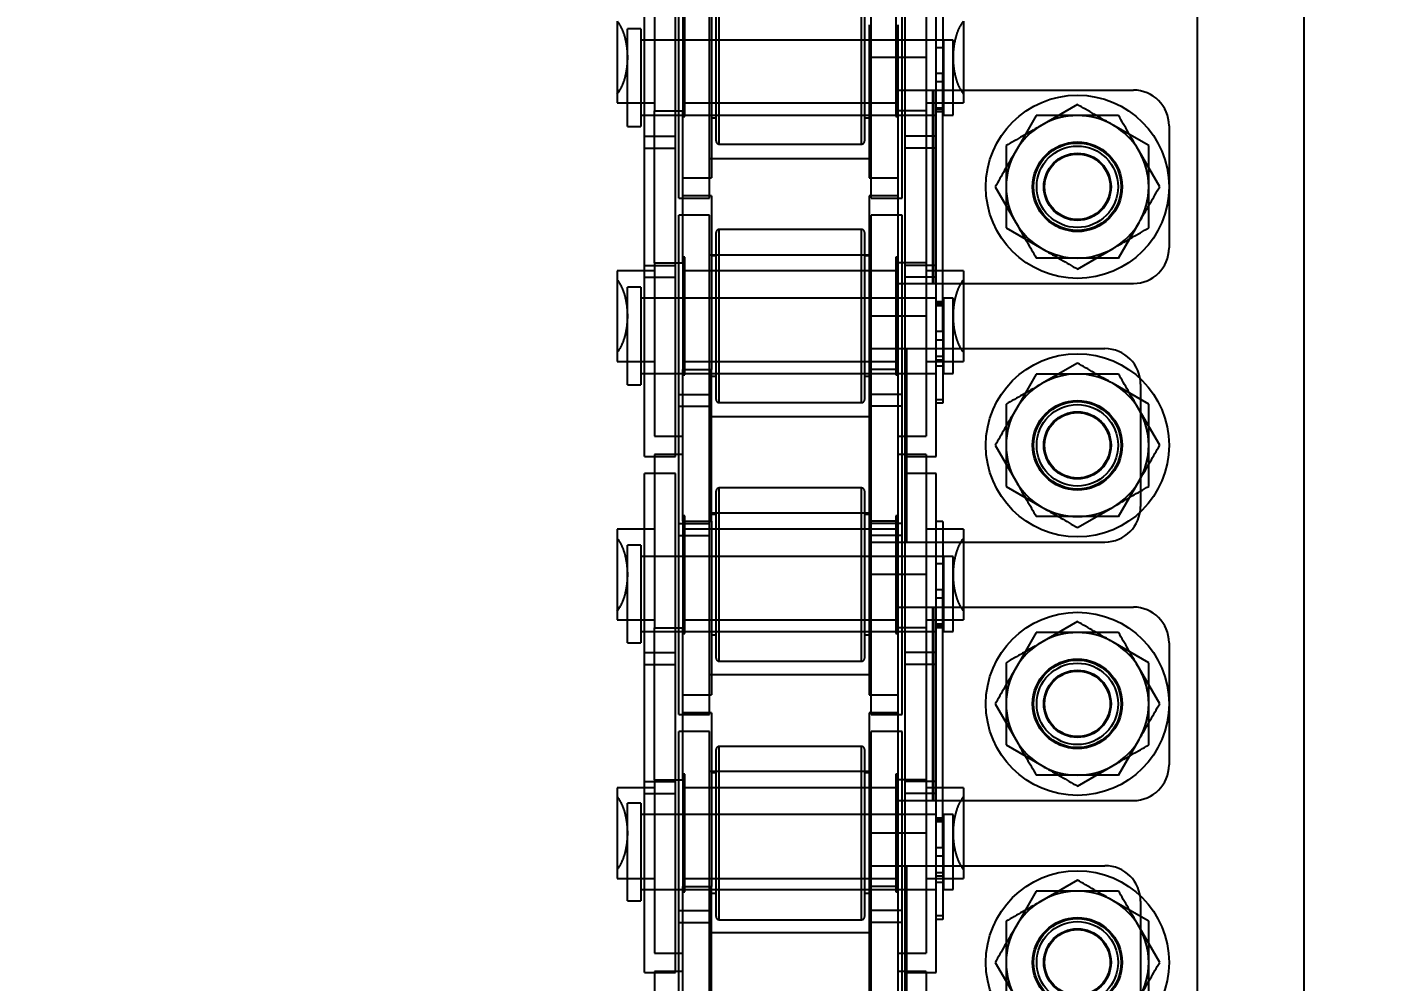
# Model space of a CAD drawing. Header units: metres. Extents: x 0 to 63075, y 0 to 44550.
# Drawn here: x 13986.2 to 14052.4, y 30103.2 to 30150.1 of the extents above; entities that cross this region are included whole.
import ezdxf

# ---------------------------------------------------------------- set-up
doc = ezdxf.new("R2010")
doc.units = ezdxf.units.M
doc.header["$LTSCALE"] = 75
doc.linetypes.add('HIDDEN2', pattern=[4.7625, 3.175, -1.5875])
for name, color, linetype in [('18_COTAS', 7, 'Continuous'), ('SDM', 7, 'Continuous'), ('SL1', 8, 'Continuous'), ('SL4', 4, 'Continuous'), ('ST1', 7, 'HIDDEN2')]:
    doc.layers.add(name, color=color, linetype=linetype)
doc.styles.add('ROMANS', font='ROMANS.SHX')
doc.dimstyles.new('75___1-75', dxfattribs={"dimscale": 75, "dimtxt": 2.5, "dimasz": 2, "dimexe": 1.5, "dimexo": 1, "dimgap": 0.5, "dimtad": 1, "dimdec": 0, "dimzin": 12, "dimtxsty": 'ROMANS', "dimcen": 0, "dimclrd": 256, "dimclre": 256, "dimclrt": 3, "dimazin": 3, "dimtfac": 1, "dimtdec": 0, "dimtmove": 0, "dimatfit": 0, "dimfxl": 1, "dimlwd": -1, "dimlwe": -1, "dimarcsym": 0})

# ---------------------------------------------------------------- blocks, each defined once
blk = doc.blocks.new('A$C1d93b9d1')
at = {"layer": 'SL1'}
for radius, start, end in [(1979, 150.488695, 76.215496), (1915.5, 151.397673, 77.946628), (1915.5, 151.397673, 77.482416), (1907.5, 151.517007, 77.895312), (1508, 159.384288, 0), (1508, 159.384288, 0), (1500, 179.960074, 0.039926)]:
    blk.add_arc((6031.727, 6950), radius, start, end, dxfattribs=at)
blk = doc.blocks.new('*D27')
at = {"layer": '18_COTAS', "transparency": 16777216}
for p, q in [((12131.24, 27878.333), (12131.24, 30705.371)), ((13913.74, 30509.566), (13913.74, 30705.371)), ((11981.24, 30592.871), (11122.311, 30592.871)), ((13913.74, 30592.871), (12131.24, 30592.871)), ((14063.74, 30592.871), (14213.74, 30592.871))]:
    blk.add_line(p, q, dxfattribs=at)
for points in [[(11981.24, 30617.871), (11981.24, 30567.871), (12131.24, 30592.871)], [(14063.74, 30617.871), (14063.74, 30567.871), (13913.74, 30592.871)]]:
    blk.add_solid(points, dxfattribs=at)
at = {"layer": 'Defpoints', "color": 0, "transparency": 16777216}
for p in [(13913.74, 30592.871), (13913.74, 30434.566), (12131.24, 27803.333)]:
    blk.add_point(p, dxfattribs=at)
at = {"layer": '18_COTAS', "color": 3, "transparency": 16777216, "insert": (11476.776, 30724.121), "char_height": 187.5, "attachment_point": 5, "style": 'ROMANS'}
blk.add_mtext('1782', dxfattribs=at)
blk = doc.blocks.new('A$C429c7d53')
at = {"layer": 'SL4'}
blk.add_line((328.24, 2339.738), (328.24, 3129.5), dxfattribs=at)
at = {"layer": 'ST1'}
for p, q in [((325.003, 3339.738), (325.003, 2339.738)), ((328.24, 2339.738), (328.24, 3129.5)), ((323, 2979.255), (323, 3086.975)), ((296.325, 3064.42), (296.325, 3055.893)), ((309.675, 3064.42), (309.675, 3058.515)), ((295.843, 3054.644), (295.843, 3063.441)), ((297.363, 3054.644), (297.363, 3063.441)), ((308.637, 3054.644), (308.637, 3063.441)), ((310.157, 3054.644), (310.157, 3063.441)), ((299.35, 3054.415), (299.35, 3062.615)), ((299.505, 3054.26), (299.505, 3062.722)), ((306.495, 3054.26), (306.495, 3062.722)), ((306.65, 3054.415), (306.65, 3062.615)), ((297.725, 3061.137), (297.725, 3055.893)), ((297.814, 3055.622), (297.814, 3061.407)), ((299.125, 3061.137), (299.125, 3052.61)), ((308.186, 3061.407), (308.186, 3055.622)), ((297.515, 3051.601), (297.515, 3060.983)), ((299.035, 3051.601), (299.035, 3060.983)), ((306.965, 3051.601), (306.965, 3060.983)), ((308.485, 3051.601), (308.485, 3060.983)), ((310.489, 3061.073), (310.489, 3057.729)), ((294.5, 3060.295), (294.5, 3056.735)), ((295, 3055.122), (295, 3059.919)), ((295.658, 3059.919), (295, 3059.919)), ((295.658, 3059.919), (295.658, 3055.127)), ((306.875, 3060.115), (306.875, 3058.515)), ((308.275, 3060.115), (308.275, 3058.515)), ((311.5, 3060.295), (311.5, 3056.735)), ((310.157, 3059.366), (295.658, 3059.366)), ((297.363, 3059.366), (295.843, 3059.366)), ((299.035, 3059.366), (297.515, 3059.366)), ((306.965, 3059.366), (299.035, 3059.366)), ((308.485, 3059.366), (306.965, 3059.366)), ((310.489, 3059.366), (308.637, 3059.366)), ((310.526, 3059.366), (310.526, 3055.676)), ((311, 3059.366), (310.526, 3059.366)), ((311, 3055.676), (311, 3059.366)), ((308.275, 3058.515), (306.875, 3058.515)), ((306.875, 3058.515), (306.875, 3052.61)), ((309.675, 3058.515), (308.275, 3058.515)), ((308.275, 3058.515), (308.275, 3056.915)), ((309.675, 3058.515), (309.675, 3056.915)), ((310.526, 3058.997), (310.157, 3058.997)), ((310.489, 3057.729), (310.157, 3057.729)), ((310.489, 3057.313), (310.157, 3057.313)), ((310.489, 3045.05), (310.489, 3057.729)), ((294.5, 3056.735), (294.61, 3056.923)), ((294.5, 3056.735), (294.5, 3056.29)), ((308.275, 3056.915), (308.275, 3047.415)), ((308.275, 3056.915), (310.025, 3056.915)), ((309.675, 3056.915), (309.675, 3047.415)), ((309.987, 3056.915), (309.987, 3047.415)), ((310.025, 3056.915), (310.025, 3047.415)), ((310.025, 3056.915), (319.85, 3056.915)), ((311.5, 3056.735), (311.5, 3056.29)), ((294.5, 3056.29), (296.325, 3056.29)), ((296.325, 3055.893), (297.725, 3055.893)), ((296.325, 3055.893), (297.725, 3055.893)), ((296.325, 3048.437), (296.325, 3055.893)), ((297.725, 3056.29), (308.275, 3056.29)), ((297.725, 3056.201), (297.814, 3056.29)), ((297.725, 3048.437), (297.725, 3055.893)), ((297.814, 3056.29), (308.186, 3056.29)), ((308.186, 3056.29), (308.275, 3056.201)), ((309.675, 3055.893), (308.275, 3055.893)), ((309.675, 3056.29), (311.5, 3056.29)), ((310.157, 3056.045), (310.526, 3056.045)), ((310.489, 3055.956), (310.157, 3055.956)), ((310.489, 3055.853), (310.157, 3055.853)), ((317.1, 3056.206), (315.35, 3055.196)), ((295.658, 3055.676), (310.157, 3055.676)), ((295.843, 3055.676), (297.363, 3055.676)), ((297.515, 3055.676), (299.035, 3055.676)), ((297.725, 3055.711), (297.814, 3055.622)), ((297.725, 3055.622), (297.814, 3055.622)), ((299.035, 3055.676), (306.965, 3055.676)), ((299.125, 3055.56), (299.35, 3055.56)), ((306.65, 3055.56), (306.875, 3055.56)), ((306.965, 3055.676), (308.485, 3055.676)), ((308.186, 3055.622), (308.275, 3055.711)), ((308.186, 3055.622), (308.275, 3055.622)), ((308.637, 3055.676), (310.157, 3055.676)), ((310.526, 3055.676), (311, 3055.676)), ((315.079, 3055.665), (314.069, 3053.915)), ((320.6, 3054.186), (318.85, 3055.196)), ((321.6, 3055.165), (321.6, 3049.165)), ((295, 3055.122), (295.658, 3055.122)), ((295.658, 3055.127), (295.658, 3055.122)), ((295.843, 3054.644), (297.363, 3054.644)), ((295.843, 3048.304), (295.843, 3054.644)), ((297.363, 3048.304), (297.363, 3054.644)), ((310.157, 3054.644), (308.637, 3054.644)), ((308.637, 3048.304), (308.637, 3054.644)), ((310.157, 3048.304), (310.157, 3054.644)), ((295.843, 3054.059), (297.363, 3054.059)), ((299.505, 3054.26), (306.495, 3054.26)), ((310.157, 3054.059), (308.637, 3054.059)), ((321.141, 3052.165), (320.131, 3053.915)), ((299.035, 3053.561), (306.965, 3053.561)), ((297.725, 3052.61), (299.125, 3052.61)), ((306.875, 3052.61), (308.275, 3052.61)), ((313.059, 3052.165), (314.069, 3050.415)), ((297.515, 3051.601), (299.035, 3051.601)), ((299.125, 3051.72), (297.725, 3051.72)), ((299.125, 3051.72), (299.125, 3043.193)), ((306.875, 3051.72), (306.875, 3045.815)), ((308.275, 3051.72), (306.875, 3051.72)), ((306.965, 3051.601), (308.485, 3051.601)), ((297.515, 3041.965), (297.515, 3050.763)), ((299.035, 3050.763), (297.515, 3050.763)), ((299.035, 3041.965), (299.035, 3050.763)), ((306.965, 3041.965), (306.965, 3050.763)), ((308.485, 3050.763), (306.965, 3050.763)), ((308.485, 3041.965), (308.485, 3050.763)), ((299.35, 3041.715), (299.35, 3049.915)), ((306.495, 3050.07), (299.505, 3050.07)), ((299.505, 3041.56), (299.505, 3050.022)), ((306.495, 3041.56), (306.495, 3050.022)), ((306.65, 3041.715), (306.65, 3049.915)), ((313.6, 3050.144), (315.35, 3049.134)), ((319.121, 3048.665), (320.131, 3050.415)), ((297.814, 3048.707), (297.725, 3048.707)), ((297.814, 3048.707), (297.725, 3048.618)), ((297.814, 3042.922), (297.814, 3048.707)), ((306.965, 3048.803), (299.035, 3048.803)), ((299.35, 3048.77), (299.125, 3048.77)), ((306.875, 3048.77), (306.65, 3048.77)), ((308.186, 3048.707), (308.186, 3042.922)), ((308.275, 3048.707), (308.186, 3048.707)), ((308.275, 3048.618), (308.186, 3048.707)), ((317.1, 3048.124), (318.85, 3049.134)), ((294.5, 3048.04), (294.5, 3047.595)), ((296.325, 3048.04), (294.5, 3048.04)), ((295.843, 3048.304), (297.363, 3048.304)), ((295.843, 3038.923), (295.843, 3048.304)), ((296.325, 3048.437), (297.725, 3048.437)), ((296.325, 3048.437), (296.325, 3039.91)), ((296.325, 3048.437), (297.725, 3048.437)), ((297.363, 3038.923), (297.363, 3048.304)), ((297.725, 3048.437), (297.725, 3043.193)), ((297.725, 3048.437), (297.725, 3043.193)), ((297.814, 3048.04), (297.725, 3048.129)), ((308.275, 3048.04), (297.725, 3048.04)), ((308.186, 3048.04), (297.814, 3048.04)), ((308.275, 3048.129), (308.186, 3048.04)), ((309.675, 3048.437), (308.275, 3048.437)), ((310.157, 3048.304), (308.637, 3048.304)), ((308.637, 3038.923), (308.637, 3048.304)), ((311.5, 3048.04), (309.675, 3048.04)), ((310.157, 3038.923), (310.157, 3048.304)), ((311.5, 3048.04), (311.5, 3047.595)), ((294.5, 3047.595), (294.5, 3044.035)), ((295, 3042.444), (295, 3047.241)), ((295.658, 3047.241), (295, 3047.241)), ((295.658, 3047.241), (295.658, 3042.448)), ((295.843, 3047.72), (297.363, 3047.72)), ((308.275, 3047.415), (310.025, 3047.415)), ((308.275, 3047.415), (308.275, 3045.815)), ((310.157, 3047.72), (308.637, 3047.72)), ((309.675, 3047.415), (309.675, 3045.815)), ((310.025, 3047.415), (319.85, 3047.415)), ((311.5, 3047.595), (311.5, 3044.035)), ((310.157, 3046.688), (295.658, 3046.688)), ((297.363, 3046.688), (295.843, 3046.688)), ((299.035, 3046.688), (297.515, 3046.688)), ((306.965, 3046.688), (299.035, 3046.688)), ((308.485, 3046.688), (306.965, 3046.688)), ((310.157, 3046.688), (308.637, 3046.688)), ((310.526, 3046.688), (310.526, 3042.998)), ((311, 3046.688), (310.526, 3046.688)), ((311, 3042.998), (311, 3046.688)), ((310.489, 3046.511), (310.157, 3046.511)), ((310.489, 3046.407), (310.157, 3046.407)), ((310.526, 3046.319), (310.157, 3046.319)), ((308.275, 3045.815), (306.875, 3045.815)), ((306.875, 3045.815), (306.875, 3044.215)), ((309.675, 3045.815), (308.275, 3045.815)), ((308.275, 3045.815), (308.275, 3044.215)), ((309.675, 3045.815), (309.675, 3039.91)), ((310.489, 3045.05), (310.157, 3045.05)), ((310.489, 3044.635), (310.157, 3044.635)), ((310.489, 3045.05), (310.489, 3041.704)), ((294.5, 3044.035), (294.5, 3043.59)), ((306.875, 3044.215), (306.875, 3034.715)), ((306.875, 3044.215), (308.625, 3044.215)), ((308.275, 3044.215), (308.275, 3034.715)), ((308.625, 3044.215), (308.625, 3034.715)), ((308.625, 3044.215), (318.45, 3044.215)), ((308.712, 3044.215), (308.712, 3034.715)), ((311.5, 3044.035), (311.5, 3043.59)), ((294.5, 3043.59), (296.325, 3043.59)), ((297.725, 3043.59), (308.275, 3043.59)), ((297.725, 3043.501), (297.814, 3043.59)), ((297.814, 3043.59), (308.186, 3043.59)), ((308.186, 3043.59), (308.275, 3043.501)), ((309.675, 3043.59), (311.5, 3043.59)), ((310.489, 3043.824), (310.157, 3043.824)), ((310.489, 3043.651), (310.157, 3043.651)), ((310.157, 3043.367), (310.526, 3043.367)), ((317.1, 3043.506), (315.35, 3042.496)), ((295.658, 3042.998), (310.157, 3042.998)), ((295.843, 3042.998), (297.363, 3042.998)), ((297.515, 3042.998), (299.035, 3042.998)), ((297.725, 3043.193), (299.125, 3043.193)), ((297.725, 3043.193), (299.125, 3043.193)), ((297.725, 3035.737), (297.725, 3043.193)), ((297.725, 3043.011), (297.814, 3042.922)), ((297.725, 3042.922), (297.814, 3042.922)), ((299.035, 3042.998), (306.965, 3042.998)), ((299.125, 3035.737), (299.125, 3043.193)), ((299.125, 3042.86), (299.35, 3042.86)), ((306.65, 3042.86), (306.875, 3042.86)), ((308.275, 3043.193), (306.875, 3043.193)), ((306.965, 3042.998), (308.485, 3042.998)), ((308.186, 3042.922), (308.275, 3043.011)), ((308.186, 3042.922), (308.275, 3042.922)), ((308.637, 3042.998), (310.157, 3042.998)), ((310.526, 3042.998), (311, 3042.998)), ((315.079, 3042.965), (314.069, 3041.215)), ((295, 3042.444), (295.658, 3042.444)), ((295.658, 3042.448), (295.658, 3042.444)), ((297.515, 3041.965), (299.035, 3041.965)), ((297.515, 3035.626), (297.515, 3041.965)), ((299.035, 3035.626), (299.035, 3041.965)), ((308.485, 3041.965), (306.965, 3041.965)), ((306.965, 3035.626), (306.965, 3041.965)), ((308.485, 3035.626), (308.485, 3041.965)), ((320.6, 3041.486), (318.85, 3042.496)), ((320.2, 3042.465), (320.2, 3036.465)), ((297.515, 3041.381), (299.035, 3041.381)), ((299.505, 3041.56), (306.495, 3041.56)), ((308.485, 3041.381), (306.965, 3041.381)), ((310.489, 3041.704), (310.157, 3041.704)), ((310.489, 3041.531), (310.157, 3041.531)), ((310.489, 3041.704), (310.489, 3041.531)), ((299.035, 3040.883), (306.965, 3040.883)), ((321.141, 3039.465), (320.131, 3041.215)), ((296.325, 3039.91), (297.725, 3039.91)), ((308.275, 3039.91), (309.675, 3039.91)), ((313.059, 3039.465), (314.069, 3037.715)), ((295.843, 3038.923), (297.363, 3038.923)), ((296.325, 3039.02), (296.325, 3030.493)), ((297.725, 3039.02), (296.325, 3039.02)), ((309.675, 3039.02), (308.275, 3039.02)), ((308.637, 3038.923), (310.157, 3038.923)), ((309.675, 3039.02), (309.675, 3033.115)), ((295.843, 3029.287), (295.843, 3038.084)), ((297.363, 3038.084), (295.843, 3038.084)), ((297.363, 3029.287), (297.363, 3038.084)), ((308.637, 3029.287), (308.637, 3038.084)), ((310.157, 3038.084), (308.637, 3038.084)), ((310.157, 3029.287), (310.157, 3038.084)), ((306.495, 3037.37), (299.505, 3037.37)), ((299.505, 3028.86), (299.505, 3037.322)), ((306.495, 3028.86), (306.495, 3037.322)), ((313.6, 3037.444), (315.35, 3036.434)), ((319.121, 3035.965), (320.131, 3037.715)), ((299.35, 3029.015), (299.35, 3037.215)), ((306.65, 3029.015), (306.65, 3037.215)), ((297.814, 3036.007), (297.725, 3036.007)), ((297.814, 3036.007), (297.725, 3035.918)), ((297.814, 3030.222), (297.814, 3036.007)), ((306.965, 3036.124), (299.035, 3036.124)), ((299.35, 3036.07), (299.125, 3036.07)), ((306.875, 3036.07), (306.65, 3036.07)), ((308.186, 3036.007), (308.186, 3030.222)), ((308.275, 3036.007), (308.186, 3036.007)), ((308.275, 3035.918), (308.186, 3036.007)), ((317.1, 3035.424), (318.85, 3036.434)), ((294.5, 3035.34), (294.5, 3034.895)), ((296.325, 3035.34), (294.5, 3035.34)), ((297.515, 3035.626), (299.035, 3035.626)), ((297.515, 3026.244), (297.515, 3035.626)), ((297.725, 3035.737), (297.725, 3030.493)), ((297.725, 3035.737), (299.125, 3035.737)), ((297.725, 3035.737), (299.125, 3035.737)), ((297.814, 3035.34), (297.725, 3035.429)), ((308.275, 3035.34), (297.725, 3035.34)), ((308.186, 3035.34), (297.814, 3035.34)), ((299.035, 3026.244), (299.035, 3035.626)), ((299.125, 3035.737), (299.125, 3027.21)), ((308.275, 3035.737), (306.875, 3035.737)), ((308.485, 3035.626), (306.965, 3035.626)), ((306.965, 3026.244), (306.965, 3035.626)), ((308.275, 3035.429), (308.186, 3035.34)), ((308.485, 3026.244), (308.485, 3035.626)), ((311.5, 3035.34), (309.675, 3035.34)), ((310.489, 3035.716), (310.157, 3035.716)), ((310.489, 3035.716), (310.489, 3032.372)), ((311.5, 3035.34), (311.5, 3034.895)), ((294.5, 3034.895), (294.5, 3031.335)), ((297.515, 3035.042), (299.035, 3035.042)), ((306.875, 3034.715), (308.625, 3034.715)), ((306.875, 3034.715), (306.875, 3033.115)), ((308.485, 3035.042), (306.965, 3035.042)), ((308.275, 3034.715), (308.275, 3033.115)), ((308.625, 3034.715), (318.45, 3034.715)), ((311.5, 3034.895), (311.5, 3031.335)), ((295, 3029.766), (295, 3034.563)), ((295.658, 3034.563), (295, 3034.563)), ((295.658, 3034.563), (295.658, 3029.77)), ((310.157, 3034.009), (295.658, 3034.009)), ((297.363, 3034.009), (295.843, 3034.009)), ((299.035, 3034.009), (297.515, 3034.009)), ((306.965, 3034.009), (299.035, 3034.009)), ((308.485, 3034.009), (306.965, 3034.009)), ((310.489, 3034.009), (308.637, 3034.009)), ((310.526, 3034.009), (310.526, 3030.319)), ((311, 3034.009), (310.526, 3034.009)), ((311, 3030.319), (311, 3034.009)), ((310.526, 3033.64), (310.157, 3033.64)), ((308.275, 3033.115), (306.875, 3033.115)), ((306.875, 3033.115), (306.875, 3027.21)), ((309.675, 3033.115), (308.275, 3033.115)), ((308.275, 3033.115), (308.275, 3031.515)), ((309.675, 3033.115), (309.675, 3031.515)), ((310.489, 3032.372), (310.157, 3032.372)), ((310.489, 3019.694), (310.489, 3032.372)), ((294.5, 3031.335), (294.61, 3031.523)), ((294.5, 3031.335), (294.5, 3030.89)), ((308.275, 3031.515), (308.275, 3022.015)), ((308.275, 3031.515), (310.025, 3031.515)), ((309.675, 3031.515), (309.675, 3022.015)), ((309.987, 3031.515), (309.987, 3022.015)), ((310.025, 3031.515), (310.025, 3022.015)), ((310.025, 3031.515), (319.85, 3031.515)), ((310.489, 3031.957), (310.157, 3031.957)), ((311.5, 3031.335), (311.5, 3030.89)), ((294.5, 3030.89), (296.325, 3030.89)), ((297.725, 3030.89), (308.275, 3030.89)), ((297.725, 3030.801), (297.814, 3030.89)), ((297.814, 3030.89), (308.186, 3030.89)), ((308.186, 3030.89), (308.275, 3030.801)), ((309.675, 3030.89), (311.5, 3030.89)), ((310.157, 3030.688), (310.526, 3030.688)), ((317.1, 3030.806), (315.35, 3029.796)), ((295.658, 3030.319), (310.157, 3030.319)), ((295.843, 3030.319), (297.363, 3030.319)), ((296.325, 3030.493), (297.725, 3030.493)), ((296.325, 3030.493), (297.725, 3030.493)), ((296.325, 3023.037), (296.325, 3030.493)), ((297.515, 3030.319), (299.035, 3030.319)), ((297.725, 3023.037), (297.725, 3030.493)), ((297.725, 3030.311), (297.814, 3030.222)), ((297.725, 3030.222), (297.814, 3030.222)), ((299.035, 3030.319), (306.965, 3030.319)), ((299.125, 3030.16), (299.35, 3030.16)), ((306.65, 3030.16), (306.875, 3030.16)), ((306.965, 3030.319), (308.485, 3030.319)), ((308.186, 3030.222), (308.275, 3030.311)), ((308.186, 3030.222), (308.275, 3030.222)), ((309.675, 3030.493), (308.275, 3030.493)), ((308.637, 3030.319), (310.157, 3030.319)), ((310.489, 3030.6), (310.157, 3030.6)), ((310.489, 3030.496), (310.157, 3030.496)), ((310.526, 3030.319), (311, 3030.319)), ((315.079, 3030.265), (314.069, 3028.515)), ((295, 3029.766), (295.658, 3029.766)), ((295.658, 3029.77), (295.658, 3029.766)), ((320.6, 3028.786), (318.85, 3029.796)), ((321.6, 3029.765), (321.6, 3023.765)), ((295.843, 3029.287), (297.363, 3029.287)), ((295.843, 3022.948), (295.843, 3029.287)), ((295.843, 3028.703), (297.363, 3028.703)), ((297.363, 3022.948), (297.363, 3029.287)), ((299.505, 3028.86), (306.495, 3028.86)), ((310.157, 3029.287), (308.637, 3029.287)), ((308.637, 3022.948), (308.637, 3029.287)), ((310.157, 3028.703), (308.637, 3028.703)), ((310.157, 3022.948), (310.157, 3029.287)), ((299.035, 3028.204), (306.965, 3028.204)), ((321.141, 3026.765), (320.131, 3028.515)), ((297.725, 3027.21), (299.125, 3027.21)), ((306.875, 3027.21), (308.275, 3027.21)), ((313.059, 3026.765), (314.069, 3025.015)), ((297.515, 3026.244), (299.035, 3026.244)), ((299.125, 3026.32), (297.725, 3026.32)), ((299.125, 3026.32), (299.125, 3017.793)), ((306.875, 3026.32), (306.875, 3020.415)), ((308.275, 3026.32), (306.875, 3026.32)), ((306.965, 3026.244), (308.485, 3026.244)), ((297.515, 3016.609), (297.515, 3025.406)), ((299.035, 3025.406), (297.515, 3025.406)), ((299.035, 3016.609), (299.035, 3025.406)), ((306.965, 3016.609), (306.965, 3025.406)), ((308.485, 3025.406), (306.965, 3025.406)), ((308.485, 3016.609), (308.485, 3025.406)), ((313.6, 3024.744), (315.35, 3023.734)), ((319.121, 3023.265), (320.131, 3025.015)), ((299.35, 3016.315), (299.35, 3024.515)), ((306.495, 3024.67), (299.505, 3024.67)), ((299.505, 3016.16), (299.505, 3024.622)), ((306.495, 3016.16), (306.495, 3024.622)), ((306.65, 3016.315), (306.65, 3024.515)), ((306.965, 3023.446), (299.035, 3023.446)), ((299.35, 3023.37), (299.125, 3023.37)), ((306.875, 3023.37), (306.65, 3023.37)), ((317.1, 3022.724), (318.85, 3023.734)), ((295.843, 3013.566), (295.843, 3022.948)), ((295.843, 3022.948), (297.363, 3022.948)), ((296.325, 3023.037), (297.725, 3023.037)), ((296.325, 3023.037), (296.325, 3014.51)), ((296.325, 3023.037), (297.725, 3023.037)), ((297.363, 3013.566), (297.363, 3022.948)), ((297.814, 3023.307), (297.725, 3023.218)), ((297.814, 3023.307), (297.725, 3023.307)), ((297.725, 3023.037), (297.725, 3017.793)), ((297.725, 3023.037), (297.725, 3017.793)), ((297.814, 3022.64), (297.725, 3022.729)), ((297.814, 3017.522), (297.814, 3023.307)), ((308.186, 3023.307), (308.186, 3017.522)), ((308.275, 3023.307), (308.186, 3023.307)), ((308.275, 3023.218), (308.186, 3023.307)), ((308.275, 3022.729), (308.186, 3022.64)), ((309.675, 3023.037), (308.275, 3023.037)), ((310.157, 3022.948), (308.637, 3022.948)), ((308.637, 3013.566), (308.637, 3022.948)), ((310.157, 3013.566), (310.157, 3022.948)), ((294.5, 3022.64), (294.5, 3022.195)), ((296.325, 3022.64), (294.5, 3022.64)), ((294.5, 3022.195), (294.5, 3018.635)), ((295.843, 3022.364), (297.363, 3022.364)), ((308.275, 3022.64), (297.725, 3022.64)), ((308.186, 3022.64), (297.814, 3022.64)), ((310.157, 3022.364), (308.637, 3022.364)), ((311.5, 3022.64), (309.675, 3022.64)), ((311.5, 3022.64), (311.5, 3022.195)), ((311.5, 3022.195), (311.5, 3018.635)), ((295, 3017.088), (295, 3021.885)), ((295.658, 3021.885), (295, 3021.885)), ((295.658, 3021.885), (295.658, 3017.092)), ((308.275, 3022.015), (310.025, 3022.015)), ((308.275, 3022.015), (308.275, 3020.415)), ((309.675, 3022.015), (309.675, 3020.415)), ((310.025, 3022.015), (319.85, 3022.015)), ((310.157, 3021.331), (295.658, 3021.331)), ((297.363, 3021.331), (295.843, 3021.331)), ((299.035, 3021.331), (297.515, 3021.331)), ((306.965, 3021.331), (299.035, 3021.331)), ((308.485, 3021.331), (306.965, 3021.331)), ((310.157, 3021.331), (308.637, 3021.331)), ((310.489, 3021.154), (310.157, 3021.154)), ((310.489, 3021.051), (310.157, 3021.051)), ((310.526, 3020.962), (310.157, 3020.962)), ((310.526, 3021.331), (310.526, 3017.641)), ((311, 3021.331), (310.526, 3021.331)), ((311, 3017.641), (311, 3021.331)), ((308.275, 3020.415), (306.875, 3020.415)), ((306.875, 3020.415), (306.875, 3018.815)), ((309.675, 3020.415), (308.275, 3020.415)), ((308.275, 3020.415), (308.275, 3018.815)), ((309.675, 3020.415), (309.675, 3014.51)), ((310.489, 3019.694), (310.157, 3019.694)), ((310.489, 3019.694), (310.489, 3016.347)), ((306.875, 3018.815), (306.875, 3009.315)), ((306.875, 3018.815), (308.625, 3018.815)), ((308.275, 3018.815), (308.275, 3009.315)), ((308.625, 3018.815), (308.625, 3009.315)), ((308.625, 3018.815), (318.45, 3018.815)), ((308.712, 3018.815), (308.712, 3009.315)), ((310.489, 3019.278), (310.157, 3019.278)), ((294.5, 3018.635), (294.5, 3018.19)), ((294.5, 3018.19), (296.325, 3018.19)), ((297.725, 3018.19), (308.275, 3018.19)), ((297.725, 3018.101), (297.814, 3018.19)), ((297.814, 3018.19), (308.186, 3018.19)), ((308.186, 3018.19), (308.275, 3018.101)), ((309.675, 3018.19), (311.5, 3018.19)), ((310.489, 3018.467), (310.157, 3018.467)), ((310.489, 3018.295), (310.157, 3018.295)), ((311.5, 3018.635), (311.5, 3018.19)), ((317.1, 3018.106), (315.35, 3017.096)), ((295.658, 3017.641), (310.157, 3017.641)), ((295.843, 3017.641), (297.363, 3017.641)), ((297.515, 3017.641), (299.035, 3017.641)), ((297.725, 3017.793), (299.125, 3017.793)), ((297.725, 3017.793), (299.125, 3017.793)), ((297.725, 3010.337), (297.725, 3017.793)), ((297.725, 3017.611), (297.814, 3017.522)), ((297.725, 3017.522), (297.814, 3017.522)), ((299.035, 3017.641), (306.965, 3017.641)), ((299.125, 3010.337), (299.125, 3017.793)), ((299.125, 3017.46), (299.35, 3017.46)), ((306.65, 3017.46), (306.875, 3017.46)), ((308.275, 3017.793), (306.875, 3017.793)), ((306.965, 3017.641), (308.485, 3017.641)), ((308.186, 3017.522), (308.275, 3017.611)), ((308.186, 3017.522), (308.275, 3017.522)), ((308.637, 3017.641), (310.157, 3017.641)), ((310.157, 3018.01), (310.526, 3018.01)), ((310.526, 3017.641), (311, 3017.641)), ((315.079, 3017.565), (314.069, 3015.815)), ((295, 3017.088), (295.658, 3017.088)), ((295.658, 3017.092), (295.658, 3017.088)), ((320.6, 3016.086), (318.85, 3017.096)), ((320.2, 3017.065), (320.2, 3011.065)), ((297.515, 3016.609), (299.035, 3016.609)), ((297.515, 3010.27), (297.515, 3016.609)), ((299.035, 3010.27), (299.035, 3016.609)), ((299.505, 3016.16), (306.495, 3016.16)), ((308.485, 3016.609), (306.965, 3016.609)), ((306.965, 3010.27), (306.965, 3016.609)), ((308.485, 3010.27), (308.485, 3016.609)), ((310.489, 3016.347), (310.157, 3016.347)), ((310.489, 3016.175), (310.157, 3016.175)), ((310.489, 3016.347), (310.489, 3016.175)), ((297.515, 3016.024), (299.035, 3016.024)), ((299.035, 3015.526), (306.965, 3015.526)), ((308.485, 3016.024), (306.965, 3016.024)), ((321.141, 3014.065), (320.131, 3015.815)), ((296.325, 3014.51), (297.725, 3014.51)), ((308.275, 3014.51), (309.675, 3014.51)), ((295.843, 3013.566), (297.363, 3013.566)), ((296.325, 3013.62), (296.325, 3005.093)), ((297.725, 3013.62), (296.325, 3013.62)), ((309.675, 3013.62), (308.275, 3013.62)), ((308.637, 3013.566), (310.157, 3013.566)), ((309.675, 3013.62), (309.675, 3007.715)), ((313.059, 3014.065), (314.069, 3012.315))]:
    blk.add_line(p, q, dxfattribs=at)
for centre, radius in [((317.1, 3052.165), 4.5), ((317.1, 3052.165), 2.2), ((317.1, 3052.165), 2.15), ((317.1, 3052.165), 2), ((317.1, 3052.165), 1.65), ((317.1, 3052.165), 1.61), ((317.1, 3039.465), 4.5), ((317.1, 3039.465), 2.2), ((317.1, 3039.465), 2.15), ((317.1, 3039.465), 2), ((317.1, 3039.465), 1.65), ((317.1, 3039.465), 1.61), ((317.1, 3026.765), 4.5), ((317.1, 3026.765), 2.2), ((317.1, 3026.765), 2.15), ((317.1, 3026.765), 2), ((317.1, 3026.765), 1.65), ((317.1, 3026.765), 1.61), ((317.1, 3014.065), 4.5), ((317.1, 3014.065), 2.2), ((317.1, 3014.065), 2.15), ((317.1, 3014.065), 2), ((317.1, 3014.065), 1.65), ((317.1, 3014.065), 1.61)]:
    blk.add_circle(centre, radius, dxfattribs=at)
for centre, radius, start, end in [((319.85, 3055.165), 1.75, 0, 90), ((317.1, 3052.165), 3.5, 120, 180), ((317.1, 3052.165), 3.5, 60, 120), ((317.1, 3052.165), 3.5, 0, 60), ((299.505, 3054.415), 0.155, 180.00001, 270), ((306.495, 3054.415), 0.155, 270, 359.99999), ((317.1, 3052.165), 3.5, 180, 240), ((317.1, 3052.165), 3.5, 300, 0), ((299.505, 3049.915), 0.155, 90, 180), ((306.495, 3049.915), 0.155, 0, 90), ((317.1, 3052.165), 3.5, 240, 300), ((319.85, 3049.165), 1.75, 270, 0), ((318.45, 3042.465), 1.75, 0, 90), ((317.1, 3039.465), 3.5, 60, 120), ((317.1, 3039.465), 3.5, 120, 180), ((317.1, 3039.465), 3.5, 0, 60), ((299.505, 3041.715), 0.155, 180, 270), ((306.495, 3041.715), 0.155, 270, 0), ((317.1, 3039.465), 3.5, 180, 240), ((317.1, 3039.465), 3.5, 300, 0), ((299.505, 3037.215), 0.155, 90, 179.99999), ((306.495, 3037.215), 0.155, 0.00001, 90), ((317.1, 3039.465), 3.5, 240, 300), ((318.45, 3036.465), 1.75, 270, 0), ((319.85, 3029.765), 1.75, 0, 90), ((317.1, 3026.765), 3.5, 60, 120), ((317.1, 3026.765), 3.5, 120, 180), ((317.1, 3026.765), 3.5, 0, 60), ((299.505, 3029.015), 0.155, 180.00001, 270), ((306.495, 3029.015), 0.155, 270, 359.99999), ((317.1, 3026.765), 3.5, 180, 240), ((317.1, 3026.765), 3.5, 300, 0), ((299.505, 3024.515), 0.155, 90, 180), ((306.495, 3024.515), 0.155, 0, 90), ((317.1, 3026.765), 3.5, 240, 300), ((319.85, 3023.765), 1.75, 270, 0), ((318.45, 3017.065), 1.75, 0, 90), ((317.1, 3014.065), 3.5, 60, 120), ((317.1, 3014.065), 3.5, 120, 180), ((317.1, 3014.065), 3.5, 0, 60), ((299.505, 3016.315), 0.155, 180, 270), ((306.495, 3016.315), 0.155, 270, 0), ((317.1, 3014.065), 3.5, 180, 240), ((317.1, 3014.065), 3.5, 300, 0)]:
    blk.add_arc(centre, radius, start, end, dxfattribs=at)
for points, knots in [([(294.5, 3060.295), (294.572, 3060.184), (294.714, 3059.964), (294.871, 3059.525), (294.971, 3059.035), (295.004, 3058.515), (294.971, 3057.995), (294.871, 3057.505), (294.714, 3057.066), (294.572, 3056.846), (294.5, 3056.735)], [0, 0, 0, 0, 0.130043, 0.255982, 0.379107, 0.5, 0.620893, 0.744018, 0.869957, 1, 1, 1, 1]), ([(311.5, 3056.735), (311.428, 3056.846), (311.286, 3057.066), (311.129, 3057.505), (311.029, 3057.995), (310.996, 3058.515), (311.029, 3059.035), (311.129, 3059.525), (311.286, 3059.964), (311.428, 3060.184), (311.5, 3060.295)], [0, 0, 0, 0, 0.130043, 0.255982, 0.379107, 0.5, 0.620893, 0.744018, 0.869957, 1, 1, 1, 1]), ([(318.85, 3055.196), (318.809, 3055.22), (318.218, 3055.561), (317.638, 3055.896), (317.1, 3056.206)], [0, 0, 0, 0, 0.070174, 1, 1, 1, 1]), ([(315.35, 3055.196), (315.309, 3055.172), (314.718, 3054.831), (314.138, 3054.497), (313.6, 3054.186)], [0, 0, 0, 0, 0.070174, 1, 1, 1, 1]), ([(317.1, 3055.665), (316.916, 3055.665), (316.232, 3055.665), (315.566, 3055.665), (315.079, 3055.665)], [0, 0, 0, 0, 0.268634, 1, 1, 1, 1]), ([(319.121, 3055.665), (318.951, 3055.665), (318.292, 3055.665), (317.608, 3055.665), (317.1, 3055.665)], [0, 0, 0, 0, 0.257551, 1, 1, 1, 1]), ([(320.131, 3053.915), (320.107, 3053.956), (319.766, 3054.547), (319.432, 3055.127), (319.121, 3055.665)], [0, 0, 0, 0, 0.070174, 1, 1, 1, 1]), ([(314.069, 3053.915), (314.045, 3053.874), (313.704, 3053.283), (313.369, 3052.703), (313.059, 3052.165)], [0, 0, 0, 0, 0.070174, 1, 1, 1, 1]), ([(313.6, 3054.186), (313.6, 3054.055), (313.6, 3053.398), (313.6, 3052.713), (313.6, 3052.165)], [0, 0, 0, 0, 0.198275, 1, 1, 1, 1]), ([(320.6, 3052.165), (320.6, 3052.713), (320.6, 3053.398), (320.6, 3054.055), (320.6, 3054.186)], [0, 0, 0, 0, 0.801725, 1, 1, 1, 1]), ([(313.6, 3052.165), (313.6, 3052.013), (313.6, 3051.33), (313.6, 3050.663), (313.6, 3050.144)], [0, 0, 0, 0, 0.221869, 1, 1, 1, 1]), ([(320.131, 3050.415), (320.155, 3050.456), (320.496, 3051.047), (320.831, 3051.627), (321.141, 3052.165)], [0, 0, 0, 0, 0.070174, 1, 1, 1, 1]), ([(320.6, 3050.144), (320.6, 3050.663), (320.6, 3051.33), (320.6, 3052.013), (320.6, 3052.165)], [0, 0, 0, 0, 0.778131, 1, 1, 1, 1]), ([(314.069, 3050.415), (314.093, 3050.374), (314.434, 3049.783), (314.768, 3049.203), (315.079, 3048.665)], [0, 0, 0, 0, 0.070174, 1, 1, 1, 1]), ([(318.85, 3049.134), (318.891, 3049.158), (319.482, 3049.499), (320.062, 3049.833), (320.6, 3050.144)], [0, 0, 0, 0, 0.070174, 1, 1, 1, 1]), ([(317.1, 3048.665), (316.916, 3048.665), (316.232, 3048.665), (315.566, 3048.665), (315.079, 3048.665)], [0, 0, 0, 0, 0.268634, 1, 1, 1, 1]), ([(315.35, 3049.134), (315.391, 3049.11), (315.982, 3048.769), (316.562, 3048.434), (317.1, 3048.124)], [0, 0, 0, 0, 0.070174, 1, 1, 1, 1]), ([(319.121, 3048.665), (318.951, 3048.665), (318.292, 3048.665), (317.608, 3048.665), (317.1, 3048.665)], [0, 0, 0, 0, 0.257551, 1, 1, 1, 1]), ([(294.5, 3047.595), (294.572, 3047.484), (294.714, 3047.264), (294.871, 3046.825), (294.971, 3046.335), (295.004, 3045.815), (294.971, 3045.295), (294.871, 3044.805), (294.714, 3044.366), (294.572, 3044.146), (294.5, 3044.035)], [0, 0, 0, 0, 0.130043, 0.255982, 0.379107, 0.5, 0.620893, 0.744018, 0.869957, 1, 1, 1, 1]), ([(311.5, 3044.035), (311.428, 3044.146), (311.286, 3044.366), (311.129, 3044.805), (311.029, 3045.295), (310.996, 3045.815), (311.029, 3046.335), (311.129, 3046.825), (311.286, 3047.264), (311.428, 3047.484), (311.5, 3047.595)], [0, 0, 0, 0, 0.130043, 0.255982, 0.379107, 0.5, 0.620893, 0.744018, 0.869957, 1, 1, 1, 1]), ([(318.85, 3042.496), (318.809, 3042.52), (318.218, 3042.861), (317.638, 3043.196), (317.1, 3043.506)], [0, 0, 0, 0, 0.070174, 1, 1, 1, 1]), ([(317.1, 3042.965), (316.916, 3042.965), (316.232, 3042.965), (315.566, 3042.965), (315.079, 3042.965)], [0, 0, 0, 0, 0.268634, 1, 1, 1, 1]), ([(319.121, 3042.965), (318.951, 3042.965), (318.292, 3042.965), (317.608, 3042.965), (317.1, 3042.965)], [0, 0, 0, 0, 0.257551, 1, 1, 1, 1]), ([(320.131, 3041.215), (320.107, 3041.256), (319.766, 3041.847), (319.432, 3042.427), (319.121, 3042.965)], [0, 0, 0, 0, 0.070174, 1, 1, 1, 1]), ([(315.35, 3042.496), (315.309, 3042.472), (314.718, 3042.131), (314.138, 3041.797), (313.6, 3041.486)], [0, 0, 0, 0, 0.070174, 1, 1, 1, 1]), ([(313.6, 3041.486), (313.6, 3041.355), (313.6, 3040.698), (313.6, 3040.013), (313.6, 3039.465)], [0, 0, 0, 0, 0.198275, 1, 1, 1, 1]), ([(320.6, 3039.465), (320.6, 3040.013), (320.6, 3040.698), (320.6, 3041.355), (320.6, 3041.486)], [0, 0, 0, 0, 0.801725, 1, 1, 1, 1]), ([(314.069, 3041.215), (314.045, 3041.174), (313.704, 3040.583), (313.369, 3040.003), (313.059, 3039.465)], [0, 0, 0, 0, 0.070174, 1, 1, 1, 1]), ([(313.6, 3039.465), (313.6, 3039.313), (313.6, 3038.63), (313.6, 3037.963), (313.6, 3037.444)], [0, 0, 0, 0, 0.221869, 1, 1, 1, 1]), ([(320.131, 3037.715), (320.155, 3037.756), (320.496, 3038.347), (320.831, 3038.927), (321.141, 3039.465)], [0, 0, 0, 0, 0.070174, 1, 1, 1, 1]), ([(320.6, 3037.444), (320.6, 3037.963), (320.6, 3038.63), (320.6, 3039.313), (320.6, 3039.465)], [0, 0, 0, 0, 0.778131, 1, 1, 1, 1]), ([(314.069, 3037.715), (314.093, 3037.674), (314.434, 3037.083), (314.768, 3036.503), (315.079, 3035.965)], [0, 0, 0, 0, 0.070174, 1, 1, 1, 1]), ([(318.85, 3036.434), (318.891, 3036.458), (319.482, 3036.799), (320.062, 3037.133), (320.6, 3037.444)], [0, 0, 0, 0, 0.070174, 1, 1, 1, 1]), ([(317.1, 3035.965), (316.916, 3035.965), (316.232, 3035.965), (315.566, 3035.965), (315.079, 3035.965)], [0, 0, 0, 0, 0.268634, 1, 1, 1, 1]), ([(315.35, 3036.434), (315.391, 3036.41), (315.982, 3036.069), (316.562, 3035.734), (317.1, 3035.424)], [0, 0, 0, 0, 0.070174, 1, 1, 1, 1]), ([(319.121, 3035.965), (318.951, 3035.965), (318.292, 3035.965), (317.608, 3035.965), (317.1, 3035.965)], [0, 0, 0, 0, 0.257551, 1, 1, 1, 1]), ([(294.5, 3034.895), (294.572, 3034.784), (294.714, 3034.564), (294.871, 3034.125), (294.971, 3033.635), (295.004, 3033.115), (294.971, 3032.595), (294.871, 3032.105), (294.714, 3031.666), (294.572, 3031.446), (294.5, 3031.335)], [0, 0, 0, 0, 0.130043, 0.255982, 0.379107, 0.5, 0.620893, 0.744018, 0.869957, 1, 1, 1, 1]), ([(311.5, 3031.335), (311.428, 3031.446), (311.286, 3031.666), (311.129, 3032.105), (311.029, 3032.595), (310.996, 3033.115), (311.029, 3033.635), (311.129, 3034.125), (311.286, 3034.564), (311.428, 3034.784), (311.5, 3034.895)], [0, 0, 0, 0, 0.130043, 0.255982, 0.379107, 0.5, 0.620893, 0.744018, 0.869957, 1, 1, 1, 1]), ([(318.85, 3029.796), (318.809, 3029.82), (318.218, 3030.161), (317.638, 3030.496), (317.1, 3030.806)], [0, 0, 0, 0, 0.070174, 1, 1, 1, 1]), ([(317.1, 3030.265), (316.916, 3030.265), (316.232, 3030.265), (315.566, 3030.265), (315.079, 3030.265)], [0, 0, 0, 0, 0.268634, 1, 1, 1, 1]), ([(319.121, 3030.265), (318.951, 3030.265), (318.292, 3030.265), (317.608, 3030.265), (317.1, 3030.265)], [0, 0, 0, 0, 0.257551, 1, 1, 1, 1]), ([(320.131, 3028.515), (320.107, 3028.556), (319.766, 3029.147), (319.432, 3029.727), (319.121, 3030.265)], [0, 0, 0, 0, 0.070174, 1, 1, 1, 1]), ([(315.35, 3029.796), (315.309, 3029.772), (314.718, 3029.431), (314.138, 3029.097), (313.6, 3028.786)], [0, 0, 0, 0, 0.070174, 1, 1, 1, 1]), ([(313.6, 3028.786), (313.6, 3028.655), (313.6, 3027.998), (313.6, 3027.313), (313.6, 3026.765)], [0, 0, 0, 0, 0.198275, 1, 1, 1, 1]), ([(320.6, 3026.765), (320.6, 3027.313), (320.6, 3027.998), (320.6, 3028.655), (320.6, 3028.786)], [0, 0, 0, 0, 0.801725, 1, 1, 1, 1]), ([(314.069, 3028.515), (314.045, 3028.474), (313.704, 3027.883), (313.369, 3027.303), (313.059, 3026.765)], [0, 0, 0, 0, 0.070174, 1, 1, 1, 1]), ([(313.6, 3026.765), (313.6, 3026.613), (313.6, 3025.93), (313.6, 3025.263), (313.6, 3024.744)], [0, 0, 0, 0, 0.221869, 1, 1, 1, 1]), ([(320.131, 3025.015), (320.155, 3025.056), (320.496, 3025.647), (320.831, 3026.227), (321.141, 3026.765)], [0, 0, 0, 0, 0.070174, 1, 1, 1, 1]), ([(320.6, 3024.744), (320.6, 3025.263), (320.6, 3025.93), (320.6, 3026.613), (320.6, 3026.765)], [0, 0, 0, 0, 0.778131, 1, 1, 1, 1]), ([(314.069, 3025.015), (314.093, 3024.974), (314.434, 3024.383), (314.768, 3023.803), (315.079, 3023.265)], [0, 0, 0, 0, 0.070174, 1, 1, 1, 1]), ([(318.85, 3023.734), (318.891, 3023.758), (319.482, 3024.099), (320.062, 3024.433), (320.6, 3024.744)], [0, 0, 0, 0, 0.070174, 1, 1, 1, 1]), ([(315.35, 3023.734), (315.391, 3023.71), (315.982, 3023.369), (316.562, 3023.034), (317.1, 3022.724)], [0, 0, 0, 0, 0.070174, 1, 1, 1, 1]), ([(317.1, 3023.265), (316.916, 3023.265), (316.232, 3023.265), (315.566, 3023.265), (315.079, 3023.265)], [0, 0, 0, 0, 0.268634, 1, 1, 1, 1]), ([(319.121, 3023.265), (318.951, 3023.265), (318.292, 3023.265), (317.608, 3023.265), (317.1, 3023.265)], [0, 0, 0, 0, 0.257551, 1, 1, 1, 1]), ([(294.5, 3022.195), (294.572, 3022.084), (294.714, 3021.864), (294.871, 3021.425), (294.971, 3020.935), (295.004, 3020.415), (294.971, 3019.895), (294.871, 3019.405), (294.714, 3018.966), (294.572, 3018.746), (294.5, 3018.635)], [0, 0, 0, 0, 0.130043, 0.255982, 0.379107, 0.5, 0.620893, 0.744018, 0.869957, 1, 1, 1, 1]), ([(311.5, 3018.635), (311.428, 3018.746), (311.286, 3018.966), (311.129, 3019.405), (311.029, 3019.895), (310.996, 3020.415), (311.029, 3020.935), (311.129, 3021.425), (311.286, 3021.864), (311.428, 3022.084), (311.5, 3022.195)], [0, 0, 0, 0, 0.130043, 0.255982, 0.379107, 0.5, 0.620893, 0.744018, 0.869957, 1, 1, 1, 1]), ([(318.85, 3017.096), (318.809, 3017.12), (318.218, 3017.461), (317.638, 3017.796), (317.1, 3018.106)], [0, 0, 0, 0, 0.070174, 1, 1, 1, 1]), ([(317.1, 3017.565), (316.916, 3017.565), (316.232, 3017.565), (315.566, 3017.565), (315.079, 3017.565)], [0, 0, 0, 0, 0.268634, 1, 1, 1, 1]), ([(319.121, 3017.565), (318.951, 3017.565), (318.292, 3017.565), (317.608, 3017.565), (317.1, 3017.565)], [0, 0, 0, 0, 0.257551, 1, 1, 1, 1]), ([(320.131, 3015.815), (320.107, 3015.856), (319.766, 3016.447), (319.432, 3017.027), (319.121, 3017.565)], [0, 0, 0, 0, 0.070174, 1, 1, 1, 1]), ([(315.35, 3017.096), (315.309, 3017.072), (314.718, 3016.731), (314.138, 3016.397), (313.6, 3016.086)], [0, 0, 0, 0, 0.070174, 1, 1, 1, 1]), ([(313.6, 3016.086), (313.6, 3015.955), (313.6, 3015.298), (313.6, 3014.613), (313.6, 3014.065)], [0, 0, 0, 0, 0.198275, 1, 1, 1, 1]), ([(320.6, 3014.065), (320.6, 3014.613), (320.6, 3015.298), (320.6, 3015.955), (320.6, 3016.086)], [0, 0, 0, 0, 0.801725, 1, 1, 1, 1]), ([(314.069, 3015.815), (314.045, 3015.774), (313.704, 3015.183), (313.369, 3014.603), (313.059, 3014.065)], [0, 0, 0, 0, 0.070174, 1, 1, 1, 1]), ([(313.6, 3014.065), (313.6, 3013.913), (313.6, 3013.23), (313.6, 3012.563), (313.6, 3012.044)], [0, 0, 0, 0, 0.221869, 1, 1, 1, 1]), ([(320.131, 3012.315), (320.155, 3012.356), (320.496, 3012.947), (320.831, 3013.527), (321.141, 3014.065)], [0, 0, 0, 0, 0.070174, 1, 1, 1, 1]), ([(320.6, 3012.044), (320.6, 3012.563), (320.6, 3013.23), (320.6, 3013.913), (320.6, 3014.065)], [0, 0, 0, 0, 0.778131, 1, 1, 1, 1])]:
    blk.add_open_spline(points, degree=3, knots=knots, dxfattribs=at)

msp = doc.modelspace()

# ---------------------------------------------------------------- block references
at = {"layer": 'SDM'}
for name, p in [('A$C1d93b9d1', (8259.513, 24302.833)), ('A$C429c7d53', (13720.74, 27090.066))]:
    msp.add_blockref(name, p, dxfattribs=at)

# ---------------------------------------------------------------- dimensions: what is measured, and where the dimension line sits
at = {"layer": '18_COTAS'}
dim = msp.add_linear_dim(base=(13913.739964506, 30592.871167243), p1=(12131.239964508, 27803.333456501), p2=(13913.739964506, 30434.565956577), dimstyle='75___1-75', dxfattribs=at)
dim.commit()
dim.dimension.update_dxf_attribs({"geometry": '*D27', "text_midpoint": (11476.775678793, 30592.871167243), "dimtype": 160})

doc.saveas('drawing.dxf')
